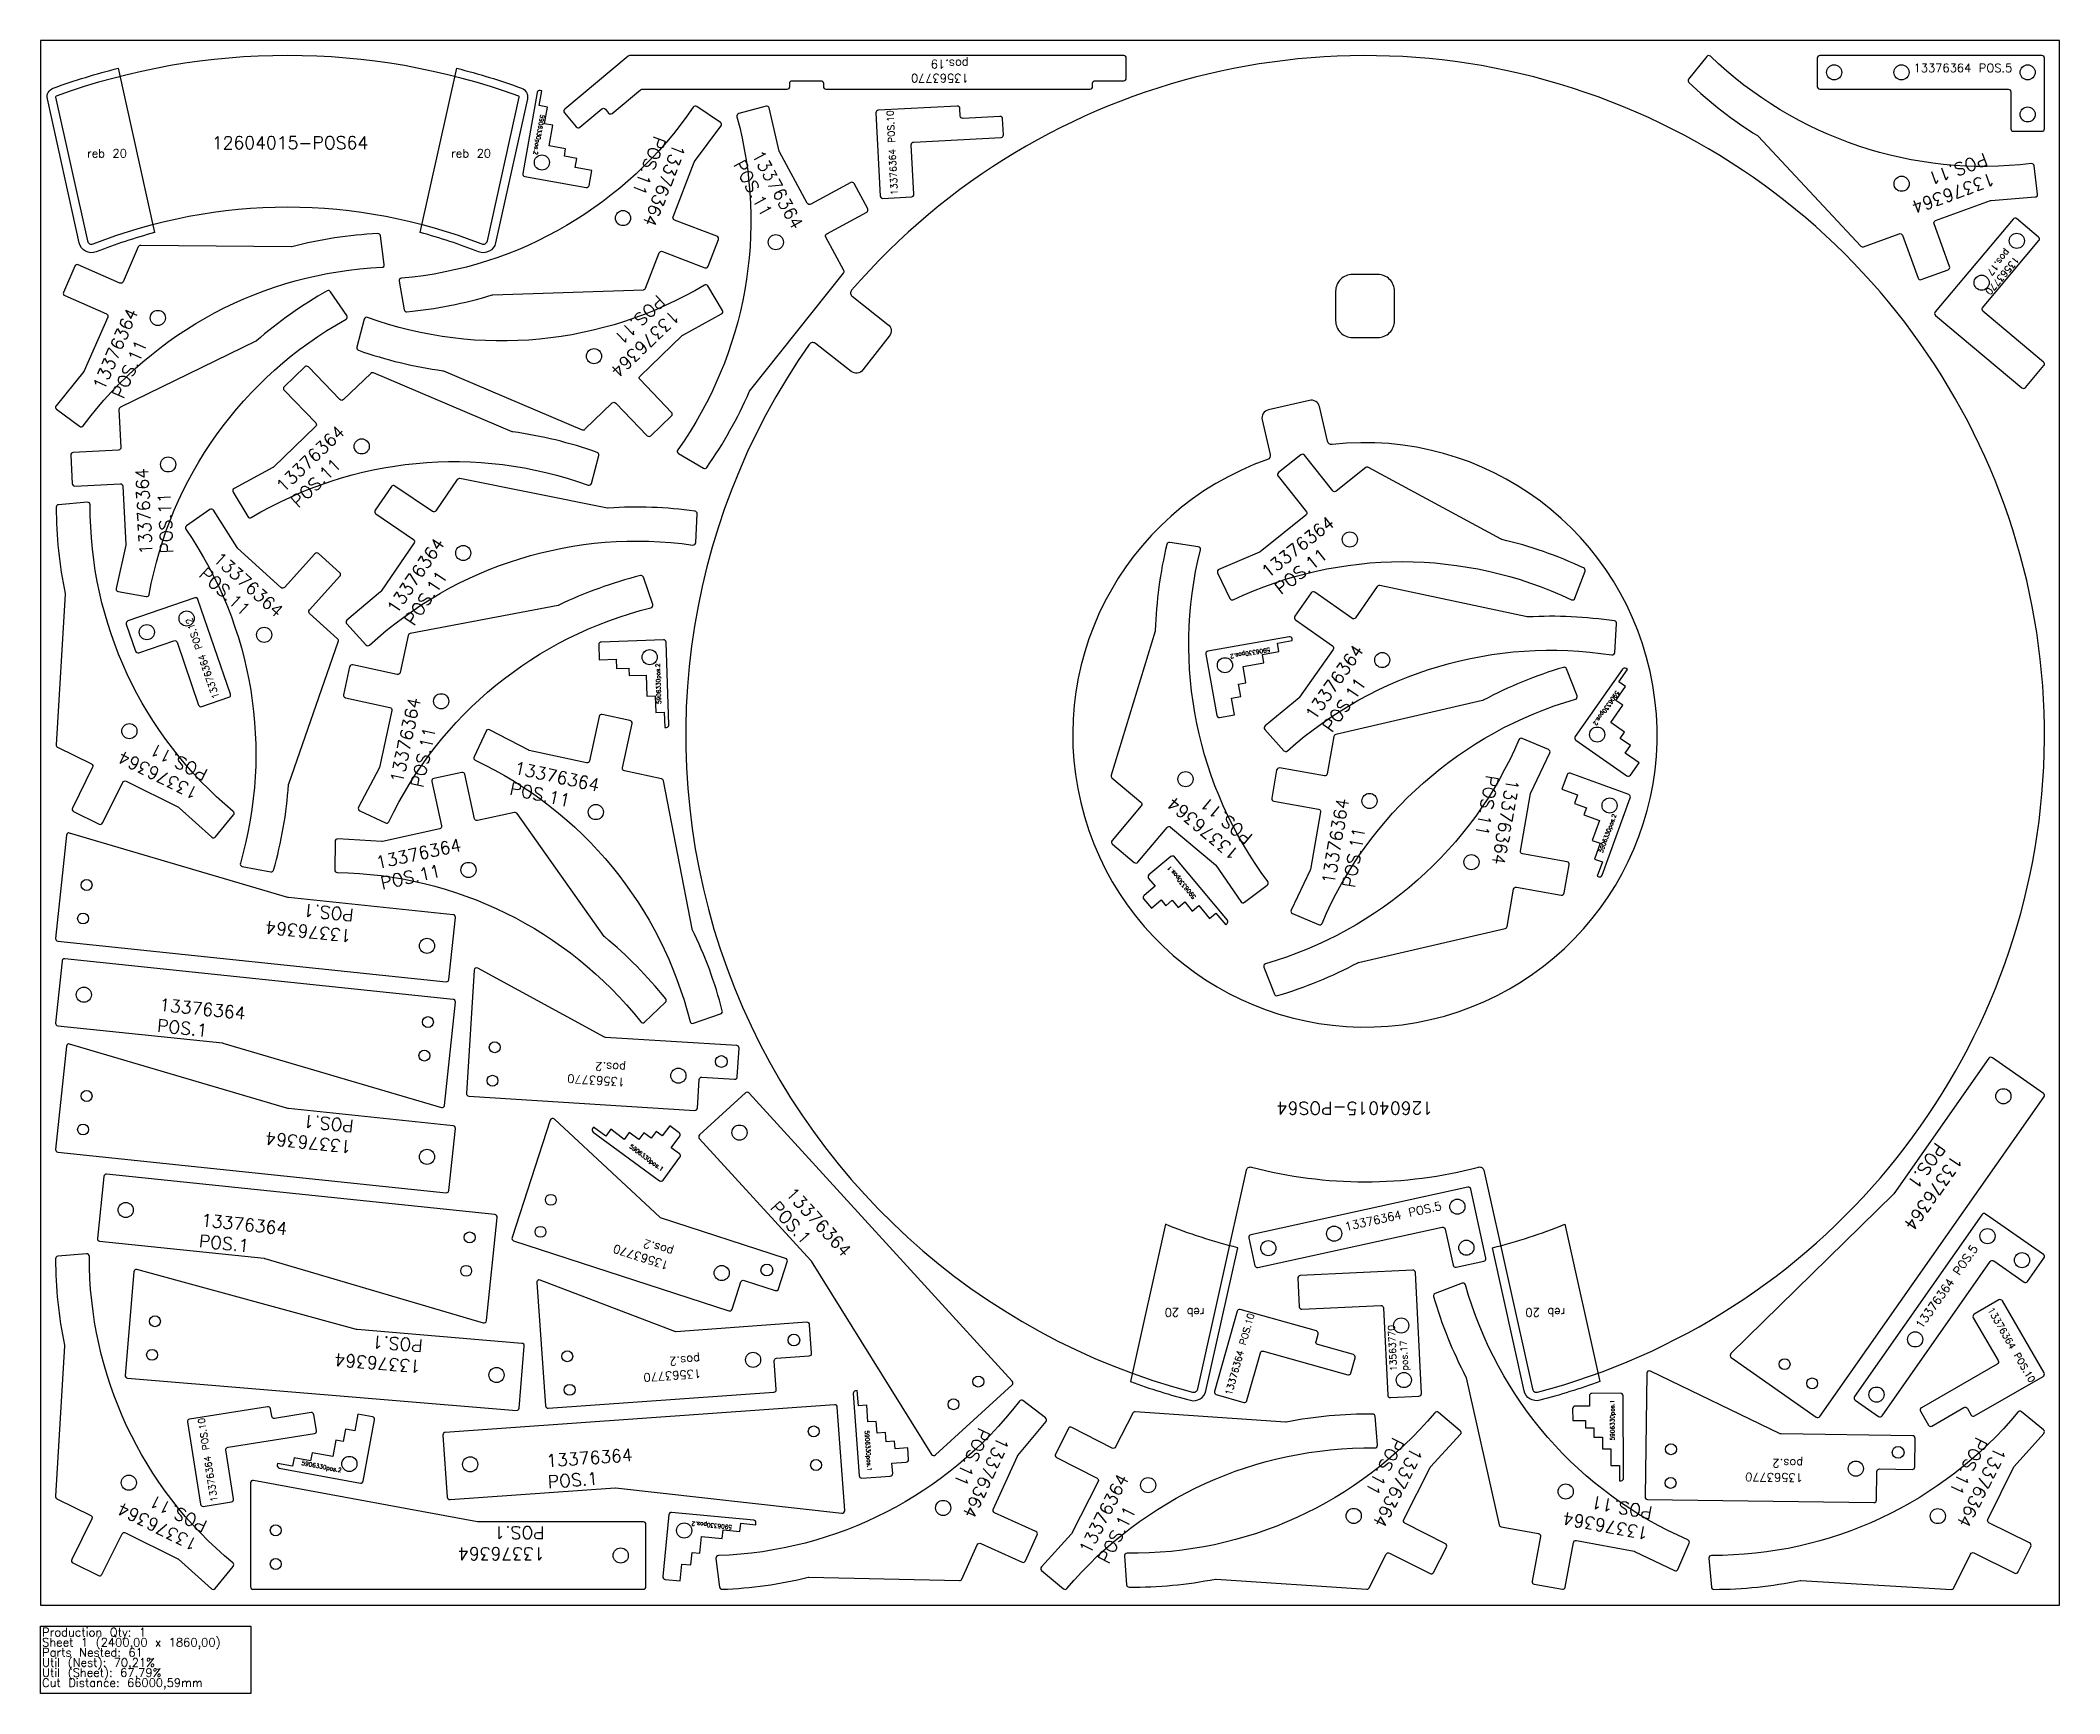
# Model space of a CAD drawing. Header units: millimetres. Extents: x 0 to 2400, y -105 to 1860.
import ezdxf

# ---------------------------------------------------------------- set-up
doc = ezdxf.new("R2010")
doc.units = ezdxf.units.MM
for name, color, linetype in [('12604015', 7, 'Continuous'), ('13376364v01', 7, 'Continuous'), ('13563770', 7, 'Continuous'), ('5606330', 7, 'Continuous'), ('Rebaixo', 6, 'Continuous'), ('sheet', 24, 'Continuous'), ('Stats', 7, 'Continuous'), ('Texto', 7, 'Continuous')]:
    doc.layers.add(name, color=color, linetype=linetype)
doc.styles.get("Standard").update_dxf_attribs({"font": 'txt.shx'})

msp = doc.modelspace()

# ---------------------------------------------------------------- linework, layer by layer
at = {"color": 30}
msp.add_lwpolyline([(1539.5, 1526.8, 0.414214), (1559.5, 1506.8), (1589.5, 1506.8, 0.414214), (1609.5, 1526.8), (1609.5, 1561.8, 0.414214), (1589.5, 1581.8), (1559.5, 1581.8, 0.414214), (1539.5, 1561.8)], format="xyb", close=True, dxfattribs=at)
at = {"layer": '12604015', "color": 30}
for points in [[(568.5, 1793.8, 0.175346), (18.7, 1793.8, 0.37685), (18.1, 1792.6), (55.9, 1621.6, 0.461479), (62.7, 1618, -0.190544), (524.5, 1618, 0.461479), (531.3, 1621.6), (569.1, 1792.6, 0.37685)], [(964.1, 1563, 0.42908), (964.8, 1555.8), (1007.3, 1522.5, -0.414214), (1009, 1508.5), (977.6, 1468.3, -0.414214), (963.6, 1466.6), (921.1, 1499.8, 0.42908), (913.9, 1498.7, 0.522779), (1369.5, 253.3, 0.425431), (1375.6, 257.1), (1433.4, 517, -0.425521), (1439.5, 520.8, 0.129222), (1709.5, 520.8, -0.425521), (1715.6, 517), (1773.4, 257.1, 0.425431), (1779.5, 253.3, 1.356349)], [(1508.3, 1432.1), (1459.6, 1420.9, 0.414214), (1452.1, 1408.9), (1461.6, 1367.7, -0.381285), (1458.4, 1361.9, 17.568079), (1535.2, 1379.6, -0.381285), (1529.8, 1383.5), (1520.3, 1424.7, 0.414214)]]:
    msp.add_lwpolyline(points, format="xyb", close=True, dxfattribs=at)
at = {"layer": '13376364v01', "color": 30}
for points in [[(2269.3, 1591.2), (2250.8, 1642, -0.414214), (2252.6, 1645.8), (2318, 1669.6, -0.067841), (2318.8, 1669.8), (2371.1, 1673.9, 0.427204), (2373.9, 1677.2), (2369.7, 1710.9, 0.413377), (2366.4, 1713.5, -0.224886), (1985, 1841.1, 0.440729), (1980.6, 1840.8), (1959.1, 1814, 0.389935), (1959.4, 1809.9, 0.050716), (2041, 1746.8, -0.065866), (2041.6, 1746.3), (2163.8, 1615.4, 0.30081), (2167.1, 1614.7), (2209.4, 1630.1, -0.414214), (2213.2, 1628.3), (2231.7, 1577.5, 0.414214), (2235.5, 1575.7), (2267.5, 1587.4, 0.414214)], [(2345, 1752), (2379, 1752, 0.414214), (2382, 1755), (2382, 1839, 0.414214), (2379, 1842), (2115, 1842, 0.414214), (2112, 1839), (2112, 1805, 0.414214), (2115, 1802), (2339, 1802, -0.414214), (2342, 1799), (2342, 1755, 0.414214)], [(804.2, 1627.1), (753.8, 1646.5, -0.414214), (752.1, 1650.4), (777.2, 1715.3, -0.067841), (777.6, 1716), (808.9, 1758.2, 0.427204), (808.2, 1762.5), (780.1, 1781.4, 0.413377), (775.9, 1780.7, -0.224886), (429.1, 1577.2, 0.440729), (426.4, 1573.7), (432.4, 1539.8, 0.389935), (435.7, 1537.4, 0.050716), (536.9, 1557.4, -0.065866), (537.7, 1557.5), (716.7, 1563.6, 0.30081), (719.4, 1565.5), (735.6, 1607.5, -0.414214), (739.4, 1609.2), (789.8, 1589.8, 0.414214), (793.7, 1591.5), (805.9, 1623.2, 0.414214)], [(963.1, 1691), (915.6, 1665.3, -0.414214), (911.5, 1666.5), (878.4, 1727.7, -0.067841), (878.1, 1728.5), (866.4, 1779.7, 0.427204), (862.7, 1781.9), (830, 1772.9, 0.413377), (827.9, 1769.2, -0.224886), (757.5, 1373.3, 0.440729), (758.5, 1368.9), (788.2, 1351.6, 0.389935), (792.1, 1352.4, 0.050716), (842.6, 1442.4, -0.065866), (843, 1443.1), (954.6, 1583.2, 0.30081), (954.9, 1586.5), (933.4, 1626.1, -0.414214), (934.6, 1630.2), (982.1, 1655.9, 0.414214), (983.3, 1659.9), (967.1, 1689.8, 0.414214)], [(1001.4, 1672.2), (1035.4, 1674, 0.414214), (1038.2, 1677.1), (1035.1, 1736, -0.414214), (1038, 1739.2), (1141.8, 1744.6, 0.414214), (1144.7, 1747.8), (1143.7, 1766.7, 0.414214), (1140.5, 1769.6), (1096.6, 1767.3, -0.414214), (1093.4, 1770.1), (1093, 1779.1, 0.414214), (1089.8, 1781.9), (995.9, 1777, 0.414214), (993.1, 1773.9), (998.3, 1675, 0.414214)], [(29, 1556.6), (78.5, 1535, -0.414214), (80, 1531), (52.2, 1467.2, -0.067841), (51.8, 1466.5), (18.7, 1425.8, 0.427204), (19.2, 1421.5), (46.5, 1401.3, 0.413377), (50.7, 1401.9, -0.224886), (405.9, 1590.3, 0.440729), (408.8, 1593.7), (404.1, 1627.8, 0.389935), (401, 1630.4, 0.050716), (299, 1614.7, -0.065866), (298.3, 1614.6), (119.2, 1616.3, 0.30081), (116.4, 1614.5), (98.4, 1573.2, -0.414214), (94.5, 1571.6), (45, 1593.2, 0.414214), (41, 1591.7), (27.4, 1560.5, 0.414214)], [(41, 1330.3), (94.9, 1333, -0.414214), (98, 1330.2), (101.6, 1260.7, -0.067841), (101.5, 1259.9), (90.1, 1208.6, 0.427204), (92.5, 1205), (125.8, 1199.1, 0.413377), (129.3, 1201.5, -0.224886), (363.3, 1528.6, 0.440729), (364.3, 1532.9), (345, 1561.3, 0.389935), (341, 1562.3, 0.050716), (256.7, 1502.8, -0.065866), (256.1, 1502.3), (95.1, 1423.9, 0.30081), (93.4, 1421.1), (95.7, 1376.1, -0.414214), (92.8, 1373), (38.9, 1370.2, 0.414214), (36.1, 1367.1), (37.8, 1333.1, 0.414214)], [(750.2, 1417.9), (712.7, 1456.8, -0.414214), (712.7, 1461), (762.8, 1509.3, -0.067841), (763.5, 1509.8), (809.6, 1534.8, 0.427204), (810.8, 1539), (793.3, 1568.1, 0.413377), (789.2, 1569.1, -0.224886), (388.9, 1530.7, 0.440729), (385, 1528.6), (376.2, 1495.3, 0.389935), (378.1, 1491.7, 0.050716), (478.4, 1467.3, -0.065866), (479.1, 1467.1), (644, 1397.2, 0.30081), (647.3, 1397.8), (679.6, 1429.1, -0.414214), (683.9, 1429), (721.4, 1390.1, 0.414214), (725.6, 1390.1), (750.1, 1413.7, 0.414214)], [(289.7, 1444.1), (327.2, 1405.3, -0.414214), (327.1, 1401), (277, 1352.7, -0.067841), (276.4, 1352.2), (230.2, 1327.2, 0.427204), (229.1, 1323), (246.6, 1293.9, 0.413377), (250.7, 1292.9, -0.224886), (651, 1331.4, 0.440729), (654.9, 1333.4), (663.6, 1366.7, 0.389935), (661.7, 1370.3, 0.050716), (561.5, 1394.7, -0.065866), (560.7, 1394.9), (395.8, 1464.8, 0.30081), (392.6, 1464.2), (360.2, 1433, -0.414214), (356, 1433), (318.5, 1471.9, 0.414214), (314.2, 1472), (289.8, 1448.4, 0.414214)], [(1471, 1342), (1504.7, 1299.7, -0.414214), (1504.2, 1295.5), (1449.7, 1252.2, -0.067841), (1449, 1251.8), (1400.7, 1231.3, 0.427204), (1399.2, 1227.2), (1413.8, 1196.6, 0.413377), (1417.7, 1195.2, -0.224886), (1819.9, 1195.2, 0.440729), (1824, 1196.9), (1835.9, 1229.2, 0.389935), (1834.3, 1232.9, 0.050716), (1736.9, 1266.9, -0.065866), (1736.1, 1267.1), (1578.7, 1352.5, 0.30081), (1575.4, 1352.2), (1540.2, 1324.2, -0.414214), (1536, 1324.6), (1502.3, 1366.9, 0.414214), (1498.1, 1367.4), (1471.5, 1346.2, 0.414214)], [(398.8, 1297.3), (443.4, 1266.9, -0.414214), (444.2, 1262.7), (405, 1205.2, -0.067841), (404.4, 1204.6), (364.3, 1170.8, 0.427204), (364.1, 1166.4), (387, 1141.5, 0.413377), (391.3, 1141.3, -0.224886), (775.5, 1260.2, 0.440729), (778.9, 1263), (780.7, 1297.3, 0.389935), (778.1, 1300.5, 0.050716), (675, 1304.1, -0.065866), (674.2, 1304.1), (498.6, 1339.1, 0.30081), (495.5, 1337.9), (470.1, 1300.7, -0.414214), (466, 1299.9), (421.4, 1330.3, 0.414214), (417.2, 1329.6), (398, 1301.5, 0.414214)], [(73.8, 929.8), (97.8, 978.1, -0.414214), (101.9, 979.5), (164.2, 948.5, -0.067841), (164.8, 948), (203.9, 912.9, 0.427204), (208.2, 913.2), (229.7, 939.4, 0.413377), (229.3, 943.6, -0.224886), (59.2, 1308, 0.440729), (55.9, 1311), (21.6, 1308.1, 0.389935), (18.9, 1305.1, 0.050716), (29.4, 1202.5, -0.065866), (29.4, 1201.7), (18.7, 1022.9, 0.30081), (20.4, 1020), (60.7, 1000, -0.414214), (62, 996), (38, 947.6, 0.414214), (39.3, 943.6), (69.8, 928.4, 0.414214)], [(326.4, 1249.9), (290.1, 1209.9, -0.414214), (285.9, 1209.7), (234.4, 1256.5, -0.067841), (233.9, 1257.1), (205.9, 1301.5, 0.427204), (201.6, 1302.4), (173.8, 1283, 0.413377), (173, 1278.9, -0.224886), (237.7, 882, 0.440729), (240, 878.2), (273.8, 871.7, 0.389935), (277.2, 873.8, 0.050716), (295, 975.4, -0.065866), (295.2, 976.2), (354.1, 1145.3, 0.30081), (353.3, 1148.5), (320, 1178.8, -0.414214), (319.8, 1183), (356.1, 1223, 0.414214), (355.9, 1227.2), (330.7, 1250.1, 0.414214)], [(1304.4, 883.2), (1339.1, 924.6, -0.414214), (1343.4, 925), (1396.7, 880.2, -0.067841), (1397.2, 879.6), (1426.9, 836.3, 0.427204), (1431.2, 835.6), (1458.3, 856, 0.413377), (1458.9, 860.2, -0.224886), (1378.7, 1254.3, 0.440729), (1376.3, 1258), (1342.3, 1263.2, 0.389935), (1338.9, 1261, 0.050716), (1325.1, 1158.7, -0.065866), (1325, 1157.9), (1272.7, 986.6, 0.30081), (1273.6, 983.5), (1308.1, 954.5, -0.414214), (1308.5, 950.3), (1273.8, 908.9, 0.414214), (1274.1, 904.7), (1300.2, 882.9, 0.414214)], [(362.7, 1078.7), (415.4, 1067.2, -0.414214), (417.7, 1063.7), (402.9, 995.7, -0.067841), (402.7, 994.9), (378.2, 948.5, 0.427204), (379.6, 944.4), (410.2, 929.9, 0.413377), (414.2, 931.3, -0.224886), (725.7, 1185.6, 0.440729), (727.9, 1189.5), (716.7, 1222, 0.389935), (713.1, 1223.9, 0.050716), (616.1, 1188.6, -0.065866), (615.4, 1188.3), (439.5, 1154.9, 0.30081), (437.1, 1152.6), (427.5, 1108.6, -0.414214), (424, 1106.3), (371.2, 1117.8, 0.414214), (367.6, 1115.5), (360.4, 1082.3, 0.414214)], [(1491.7, 1171.3), (1535.9, 1140.3, -0.414214), (1536.6, 1136.2), (1496.7, 1079.2, -0.067841), (1496.2, 1078.6), (1455.7, 1045.2, 0.427204), (1455.3, 1040.9), (1478, 1015.7, 0.413377), (1482.2, 1015.5, -0.224886), (1867.8, 1129.6, 0.440729), (1871.3, 1132.4), (1873.5, 1166.7, 0.389935), (1871, 1169.9, 0.050716), (1767.9, 1174.7, -0.065866), (1767.1, 1174.8), (1591.9, 1211.9, 0.30081), (1588.8, 1210.7), (1563, 1173.8, -0.414214), (1558.8, 1173.1), (1514.6, 1204.1, 0.414214), (1510.4, 1203.3), (1490.9, 1175.5, 0.414214)], [(191.9, 1068.1), (224.1, 1079.2, 0.414214), (225.9, 1083), (187.2, 1195.5, 0.414214), (183.4, 1197.4), (104, 1170, 0.414214), (102.1, 1166.2), (113.2, 1134, 0.414214), (117, 1132.2), (158.6, 1146.5, -0.414214), (162.4, 1144.6), (188.1, 1070, 0.414214)], [(1466, 955.8), (1519.1, 946.4, -0.414214), (1521.6, 942.9), (1509.5, 874.4, -0.067841), (1509.2, 873.6), (1486.6, 826.3, 0.427204), (1488.1, 822.2), (1519.3, 809, 0.413377), (1523.3, 810.5, -0.224886), (1824.5, 1077, 0.440729), (1826.5, 1080.9), (1814, 1113, 0.389935), (1810.3, 1114.8, 0.050716), (1714.9, 1075.6, -0.065866), (1714.1, 1075.4), (1539.6, 1035, 0.30081), (1537.4, 1032.6), (1529.6, 988.2, -0.414214), (1526.1, 985.8), (1472.9, 995.2, 0.414214), (1469.4, 992.7), (1463.5, 959.3, 0.414214)], [(664, 1056.5), (652.7, 1003.7, -0.414214), (649.2, 1001.4), (581.1, 1015.9, -0.067841), (580.4, 1016.2), (533.8, 1040.5, 0.427204), (529.7, 1039.1), (515.4, 1008.4, 0.413377), (516.8, 1004.4, -0.224886), (772.2, 693.8, 0.440729), (776.1, 691.7), (808.5, 703, 0.389935), (810.5, 706.6, 0.050716), (774.8, 803.4, -0.065866), (774.5, 804.1), (740.5, 980, 0.30081), (738.2, 982.3), (694.2, 991.7, -0.414214), (691.9, 995.3), (703.2, 1048.1, 0.414214), (700.8, 1051.7), (667.6, 1058.8, 0.414214)], [(1814.7, 883.6), (1761.5, 893, -0.414214), (1759.1, 896.4), (1771.2, 965, -0.067841), (1771.4, 965.7), (1794, 1013.1, 0.427204), (1792.5, 1017.2), (1761.3, 1030.4, 0.413377), (1757.4, 1028.8, -0.224886), (1456.1, 762.4, 0.440729), (1454.2, 758.4), (1466.7, 726.4, 0.389935), (1470.3, 724.6, 0.050716), (1565.8, 763.7, -0.065866), (1566.5, 764), (1741, 804.4, 0.30081), (1743.3, 806.8), (1751.1, 851.1, -0.414214), (1754.6, 853.6), (1807.7, 844.2, 0.414214), (1811.2, 846.6), (1817.1, 880.1, 0.414214)], [(465.4, 979.1), (476.9, 926.4, -0.414214), (474.7, 922.8), (406.7, 908, -0.06784), (405.9, 907.9), (353.4, 910.9, 0.427204), (350.3, 907.9), (349.9, 874, 0.413377), (352.8, 871, -0.224886), (713.6, 693.4, 0.440729), (718, 693.1), (743, 716.8, 0.389935), (743.2, 720.9, 0.050716), (670.8, 794.3, -0.065866), (670.2, 794.9), (566.7, 941, 0.30081), (563.6, 942.2), (519.6, 932.6, -0.414214), (516, 934.9), (504.5, 987.7, 0.414214), (501, 990), (467.7, 982.7, 0.414214)], [(493.2, 817.5, 0.414214), (490.5, 820.8), (294.9, 841.2, -0.04581), (294.3, 841.3), (34.7, 917.9, 0.468921), (30.9, 915.3), (18.1, 792.6, 0.414214), (20.8, 789.3), (482.3, 741.2, 0.414214), (485.6, 743.9)], [(18.1, 692, 0.414214), (20.8, 688.7), (216.4, 668.4, -0.04581), (217, 668.2), (476.6, 591.7, 0.468921), (480.4, 594.2), (493.2, 717, 0.414214), (490.5, 720.2), (29, 768.3, 0.414214), (25.7, 765.6)], [(493.2, 566.7, 0.414214), (490.5, 570), (294.9, 590.4, -0.04581), (294.3, 590.5), (34.7, 667.1, 0.468921), (30.9, 664.5), (18.1, 541.8, 0.414214), (20.8, 538.5), (482.3, 490.4, 0.414214), (485.6, 493.1)], [(2320.1, 650.8, 0.414214), (2316, 650.1), (2203, 489.1, -0.04581), (2202.6, 488.6), (2009.4, 299.1, 0.468921), (2009.7, 294.5), (2110.7, 223.6, 0.414214), (2114.9, 224.3), (2381.4, 604.1, 0.414214), (2380.7, 608.3)], [(783.4, 559, 0.414214), (783.2, 554.8), (915.9, 409.6, -0.04581), (916.2, 409.1), (1059.3, 179.3, 0.468921), (1063.9, 178.7), (1155, 261.9, 0.414214), (1155.2, 266.2), (842.3, 608.8, 0.414214), (838, 608.9)], [(67.7, 436.1, 0.414214), (70.4, 432.8), (266.1, 412.4, -0.04581), (266.6, 412.3), (526.3, 335.7, 0.468921), (530.1, 338.3), (542.9, 461, 0.414214), (540.2, 464.3), (78.7, 512.3, 0.414214), (75.4, 509.7)], [(1682.6, 401.8), (1715.8, 409.1, 0.414214), (1718.1, 412.6), (1700.1, 494.7, 0.414214), (1696.5, 497), (1438.7, 440.4, 0.414214), (1436.4, 436.8), (1443.6, 403.6, 0.414214), (1447.2, 401.3), (1666, 449.3, -0.414214), (1669.6, 447), (1679, 404.1, 0.414214)], [(2361.9, 384.8), (2381.4, 412.6, 0.414214), (2380.7, 416.8), (2311.9, 465, 0.414214), (2307.7, 464.2), (2156.3, 248, 0.414214), (2157, 243.8), (2184.9, 224.3, 0.414214), (2189, 225), (2317.5, 408.5, -0.414214), (2321.7, 409.3), (2357.7, 384, 0.414214)], [(73.1, 36.5), (97.2, 84.9, -0.414214), (101.2, 86.2), (163.5, 55.3, -0.067841), (164.2, 54.8), (203.2, 19.7, 0.427204), (207.6, 20), (229.1, 46.2, 0.413377), (228.7, 50.4, -0.224886), (58.3, 414.7, 0.440729), (55, 417.7), (20.7, 414.8, 0.389935), (18, 411.8, 0.050716), (28.6, 309.2, -0.065866), (28.6, 308.4), (18, 129.6, 0.30081), (19.7, 126.7), (60, 106.7, -0.414214), (61.3, 102.7), (37.3, 54.3, 0.414214), (38.7, 50.3), (69.1, 35.2, 0.414214)], [(575.2, 308.1, 0.414214), (572.4, 311.3), (376.4, 327.7, -0.04581), (375.9, 327.7), (114.7, 398.9, 0.468921), (110.9, 396.3), (100.7, 273.3, 0.414214), (103.4, 270.1), (565.8, 231.6, 0.414214), (569.1, 234.4)], [(1812.5, 21.4), (1822.2, 74.5, -0.414214), (1825.7, 76.9), (1894.2, 64.4, -0.067841), (1894.9, 64.1), (1942.1, 41.2, 0.427204), (1946.2, 42.7), (1959.7, 73.8, 0.413377), (1958.1, 77.7, -0.224886), (1693.8, 380.8, 0.440729), (1689.8, 382.8), (1657.7, 370.5, 0.389935), (1655.9, 366.9, 0.050716), (1694.4, 271.2, -0.065866), (1694.6, 270.4), (1733.8, 95.7, 0.30081), (1736.2, 93.4), (1780.5, 85.2, -0.414214), (1782.9, 81.8), (1773.1, 28.6, 0.414214), (1775.5, 25.2), (1809, 19, 0.414214)], [(2327.9, 362.9), (2298.5, 345.9, 0.414214), (2297.4, 341.8), (2326.9, 290.8, -0.414214), (2325.8, 286.7), (2235.7, 234.7, 0.414214), (2234.6, 230.6), (2244.1, 214.1, 0.414214), (2248.2, 213), (2286.3, 235, -0.414214), (2290.4, 233.9), (2294.9, 226.1, 0.414214), (2299, 225), (2380.4, 272, 0.414214), (2381.5, 276.1), (2332, 361.8, 0.414214)], [(1397.6, 250.4), (1430.3, 241.2, 0.414214), (1434, 243.3), (1450, 300.1, -0.414214), (1453.7, 302.1), (1553.8, 273.9, 0.414214), (1557.5, 276), (1562.7, 294.2, 0.414214), (1560.6, 297.9), (1518.3, 309.9, -0.414214), (1516.2, 313.6), (1518.6, 322.3, 0.414214), (1516.6, 326), (1426.1, 351.5, 0.414214), (1422.4, 349.4), (1395.5, 254.1, 0.414214)], [(1183.3, 87.7), (1134.1, 110, -0.414214), (1132.6, 114), (1161.3, 177.4, -0.067841), (1161.7, 178.1), (1195.3, 218.4, 0.427204), (1194.8, 222.7), (1167.9, 243.2, 0.413377), (1163.7, 242.7, -0.224886), (805.9, 59.1, 0.440729), (803, 55.7), (807.2, 21.6, 0.389935), (810.3, 19, 0.050716), (912.5, 33.3, -0.065866), (913.2, 33.3), (1092.3, 29.3, 0.30081), (1095.1, 31), (1113.6, 72, -0.414214), (1117.6, 73.5), (1166.8, 51.3, 0.414214), (1170.8, 52.8), (1184.8, 83.8, 0.414214)], [(193.6, 117.6), (227.2, 122.9, 0.414214), (229.7, 126.4), (220.5, 184.6, -0.414214), (223, 188.1), (325.7, 204.3, 0.414214), (328.2, 207.8), (325.2, 226.5, 0.414214), (321.8, 229), (278.3, 222.1, -0.414214), (274.9, 224.6), (273.5, 233.5, 0.414214), (270, 236), (177.2, 221.3, 0.414214), (174.7, 217.9), (190.2, 120.1, 0.414214)], [(483.6, 128.5, 0.414214), (486.9, 125.7), (683.1, 139.6, -0.04581), (683.6, 139.6), (952.6, 109.4, 0.468921), (956, 112.6), (947.2, 235.6, 0.414214), (944, 238.4), (481.2, 205.5, 0.414214), (478.4, 202.3)], [(1207.7, 175.7), (1255.9, 151.2, -0.414214), (1257.2, 147.2), (1225.6, 85.1, -0.067841), (1225.2, 84.5), (1189.7, 45.7, 0.427204), (1190, 41.4), (1216, 19.6, 0.413377), (1220.2, 20, -0.224886), (1586, 187, 0.440729), (1589.1, 190.3), (1586.5, 224.6, 0.389935), (1583.5, 227.3, 0.050716), (1480.8, 217.7, -0.065866), (1480, 217.7), (1301.3, 229.9, 0.30081), (1298.4, 228.3), (1278, 188.2, -0.414214), (1274, 186.8), (1225.9, 211.3, 0.414214), (1221.8, 210), (1206.4, 179.7, 0.414214)], [(1669.9, 73.2), (1621.7, 97.7, -0.414214), (1620.4, 101.8), (1651.9, 163.8, -0.067841), (1652.4, 164.5), (1687.9, 203.2, 0.427204), (1687.6, 207.5), (1661.6, 229.3, 0.413377), (1657.4, 228.9, -0.224886), (1291.6, 61.9, 0.440729), (1288.5, 58.6), (1291.1, 24.3, 0.389935), (1294.1, 21.6, 0.050716), (1396.8, 31.2, -0.065866), (1397.6, 31.2), (1576.3, 19, 0.30081), (1579.2, 20.6), (1599.6, 60.7, -0.414214), (1603.6, 62.1), (1651.7, 37.6, 0.414214), (1655.8, 38.9), (1671.2, 69.2, 0.414214)], [(2364.4, 74.1), (2316, 98.1, -0.414214), (2314.7, 102.1), (2345.7, 164.4, -0.067841), (2346.1, 165.1), (2381.2, 204.2, 0.427204), (2380.9, 208.5), (2354.7, 230, 0.413377), (2350.5, 229.6, -0.224886), (1986.2, 59.2, 0.440729), (1983.2, 55.9), (1986.1, 21.7, 0.389935), (1989.1, 18.9, 0.050716), (2091.8, 29.5, -0.065866), (2092.6, 29.5), (2271.3, 18.9, 0.30081), (2274.2, 20.6), (2294.2, 60.9, -0.414214), (2298.2, 62.3), (2346.6, 38.2, 0.414214), (2350.6, 39.6), (2365.8, 70, 0.414214)], [(719.8, 96.1, 0.414214), (716.8, 99.1), (520.1, 99.1, -0.04581), (519.5, 99.1), (253.3, 148.4, 0.468921), (249.8, 145.5), (249.8, 22.1, 0.414214), (252.8, 19.1), (716.8, 19.1, 0.414214), (719.8, 22.1)]]:
    msp.add_lwpolyline(points, format="xyb", close=True, dxfattribs=at)
for centre, radius in [((2132, 1822), 9), ((2212, 1822), 9), ((2362, 1822), 9), ((2362, 1772), 9), ((2212.2, 1689.6), 9), ((692.5, 1648.8), 9), ((874.1, 1620.1), 9), ((139.6, 1530.1), 9), ((658, 1484.6), 9), ((381.9, 1377.4), 9), ((151.8, 1356), 9), ((1556.4, 1266.8), 9), ((502.6, 1250.7), 9), ((173.8, 1172.9), 9), ((126.5, 1156.6), 9), ((266, 1153.5), 9), ((1594.9, 1123.5), 9), ((476.4, 1074.5), 9), ((105.8, 1039), 9), ((1361.1, 981.9), 9), ((1579.7, 956), 9), ((660.2, 942.8), 9), ((1700.9, 883.3), 9), ((508.8, 874), 9), ((54.9, 856.1), 6.5), ((50.7, 816.3), 6.5), ((459.5, 783.8), 9), ((51.7, 725.7), 9), ((460.6, 693.2), 6.5), ((456.4, 653.4), 6.5), ((54.9, 605.3), 6.5), ((2333.2, 605), 9), ((50.7, 565.5), 6.5), ((830.9, 561.8), 9), ((459.5, 533), 9), ((1684.2, 473.8), 9), ((101.4, 469.8), 9), ((510.2, 437.2), 6.5), ((1459.5, 424.5), 9), ((1537.7, 441.7), 9), ((1694.9, 425), 9), ((2314.3, 438.8), 9), ((2355.3, 410.2), 9), ((506.1, 397.5), 6.5), ((136.1, 337.6), 6.5), ((2228.3, 316), 9), ((132.8, 297.7), 6.5), ((2073.1, 286.6), 6.5), ((542.2, 273.7), 9), ((1114.8, 265.9), 6.5), ((2105.9, 263.7), 6.5), ((1085.3, 238.9), 6.5), ((2182.4, 250.4), 9), ((919.2, 206.6), 6.5), ((510.9, 167.5), 9), ((922, 166.7), 6.5), ((105.1, 145.7), 9), ((1316.6, 142.7), 9), ((1813, 135.2), 9), ((1073, 115.7), 9), ((1561, 106.2), 9), ((2255.2, 106), 9), ((279.8, 89.1), 6.5), ((279.8, 49.1), 6.5), ((689.8, 59.1), 9)]:
    msp.add_circle(centre, radius, dxfattribs=at)
at = {"layer": '13563770', "color": 30}
for points in [[(927.7, 1812, -0.414214), (930.7, 1809), (930.7, 1805, 0.414214), (933.7, 1802), (1247.6, 1802, 0.414214), (1250.6, 1805), (1250.6, 1809, -0.414214), (1253.6, 1812), (1287.6, 1812, 0.414214), (1290.6, 1815), (1290.6, 1839, 0.414214), (1287.6, 1842), (700.4, 1842, 0.176327), (698.5, 1841.3), (623.3, 1778.2, 0.414214), (622.9, 1773.9), (637, 1757.1, 0.414214), (641.3, 1756.7), (667.3, 1778.6, -0.414214), (671.5, 1778.2), (675.4, 1773.6, 0.414214), (679.6, 1773.2), (713.1, 1801.3, -0.176327), (715, 1802), (887.7, 1802, 0.414214), (890.7, 1805), (890.7, 1809, -0.414214), (893.7, 1812)], [(2359.4, 1447.4), (2381.3, 1473.4, 0.414214), (2380.9, 1477.7), (2308.9, 1538.1, -0.414214), (2308.5, 1542.3), (2375.4, 1622, 0.414214), (2375, 1626.2), (2348.9, 1648.1, 0.414214), (2344.7, 1647.7), (2252.2, 1537.4, 0.414214), (2252.5, 1533.2), (2355.2, 1447, 0.414214)], [(671.6, 675, -0.109518), (670.4, 675.4), (520.1, 757.4, 0.548619), (515.7, 755), (506.4, 608.4, 0.414214), (509.2, 605.2), (777.7, 588.2, 0.414214), (780.9, 591), (783, 624.9, -0.414214), (786.2, 627.7), (825.1, 625.2, 0.414214), (828.3, 628), (830.5, 662, 0.414214), (827.6, 665.2)], [(737.2, 460.5, -0.109518), (736.1, 461.2), (610.9, 577.9, 0.548619), (606, 576.7), (560.6, 437, 0.414214), (562.5, 433.2), (818.3, 350, 0.414214), (822.1, 351.9), (832.6, 384.3, -0.414214), (836.4, 386.2), (873.5, 374.1, 0.414214), (877.3, 376.1), (887.8, 408.4, 0.414214), (885.8, 412.2)], [(755.2, 325.2, -0.109518), (753.9, 325.4), (594, 386.6, 0.548619), (589.9, 383.5), (600.4, 237, 0.414214), (603.6, 234.2), (871.9, 253.3, 0.414214), (874.7, 256.5), (872.3, 290.5, -0.414214), (875, 293.7), (913.9, 296.4, 0.414214), (916.7, 299.6), (914.3, 333.5, 0.414214), (911.1, 336.3)], [(1494.5, 388.6), (1496.2, 354.7, 0.414214), (1499.3, 351.8), (1593.2, 356.4, -0.414214), (1596.3, 353.6), (1601.4, 249.7, 0.414214), (1604.6, 246.9), (1638.5, 248.5, 0.414214), (1641.4, 251.7), (1634.3, 395.5, 0.414214), (1631.2, 398.3), (1497.3, 391.8, 0.414214)], [(2069, 203.6, -0.109518), (2067.8, 203.9), (1913.6, 278.3, 0.548619), (1909.3, 275.7), (1907.3, 128.8, 0.414214), (1910.3, 125.7), (2179.3, 122.1, 0.414214), (2182.3, 125), (2182.8, 159, -0.414214), (2185.8, 162), (2224.8, 161.5, 0.414214), (2227.9, 164.4), (2228.3, 198.4, 0.414214), (2225.4, 201.5)]]:
    msp.add_lwpolyline(points, format="xyb", close=True, dxfattribs=at)
for centre, radius in [((2349.1, 1621.8), 9), ((2307.3, 1572), 9), ((540, 663.3), 6.5), ((809.4, 646.3), 7), ((537.4, 623.4), 6.5), ((758.3, 629.5), 9), ((606.7, 481.9), 6.5), ((594.4, 443.9), 6.5), ((809.8, 394.9), 9), ((863.5, 398.4), 7), ((1617.4, 332.6), 9), ((895.6, 315.2), 7), ((626.2, 296), 6.5), ((847.1, 291.7), 9), ((1620.6, 267.7), 9), ((629.1, 256.1), 6.5), ((1938.1, 185.4), 6.5), ((2157.8, 162.4), 9), ((2208.1, 181.7), 7), ((1937.6, 145.4), 6.5)]:
    msp.add_circle(centre, radius, dxfattribs=at)
at = {"layer": '5606330', "color": 30}
for points in [[(593.9, 1800.6, 0.414214), (590.4, 1798.1), (573.4, 1701.6, 0.414214), (575.9, 1698.1), (648.7, 1685.3, 0.414214), (652.2, 1687.7), (655.3, 1705.4), (635.6, 1708.9), (637.5, 1719.8), (622.8, 1722.4), (624.3, 1731.2), (604.6, 1734.7), (609, 1759.3), (599.1, 1761), (602.6, 1780.7), (592.8, 1782.5), (595.9, 1800.2)], [(744.1, 1043.5, 0.414214), (747, 1046.6), (743.6, 1144.6, 0.414214), (740.5, 1147.5), (666.5, 1144.9, 0.414214), (663.6, 1141.8), (664.3, 1123.8), (684.3, 1124.5), (684.6, 1113.5), (699.6, 1114), (699.9, 1105), (719.9, 1105.7), (720.8, 1080.7), (730.8, 1081.1), (731.5, 1061.1), (741.5, 1061.4), (742.1, 1043.5)], [(1487.7, 1148.6, 0.414214), (1484.2, 1151), (1387.7, 1134, 0.414214), (1385.3, 1130.6), (1398.1, 1057.7, 0.414214), (1401.6, 1055.2), (1419.3, 1058.4), (1415.9, 1078.1), (1426.7, 1080), (1424.1, 1094.7), (1432.9, 1096.3), (1429.5, 1116), (1454.1, 1120.3), (1452.4, 1130.2), (1472.1, 1133.7), (1470.3, 1143.5), (1488, 1146.6)], [(1884.7, 1113.5, 0.414214), (1880.5, 1112.7), (1824.3, 1032.5, 0.414214), (1825, 1028.3), (1885.6, 985.8, 0.414214), (1889.8, 986.6), (1900.1, 1001.3), (1883.7, 1012.8), (1890, 1021.8), (1877.8, 1030.4), (1882.9, 1037.8), (1866.5, 1049.3), (1880.9, 1069.7), (1872.7, 1075.5), (1884.2, 1091.9), (1876, 1097.6), (1886.3, 1112.3)], [(1852.3, 865.9, 0.414214), (1856.2, 867.7), (1889.7, 959.7, 0.414214), (1887.9, 963.6), (1818.3, 988.9, 0.414214), (1814.5, 987.1), (1808.3, 970.2), (1827.1, 963.4), (1823.4, 953), (1837.5, 947.9), (1834.4, 939.4), (1853.2, 932.6), (1844.6, 909.1), (1854, 905.7), (1847.2, 886.9), (1856.6, 883.5), (1850.4, 866.5)], [(1410.4, 810.2, 0.414214), (1410.8, 814.4), (1347.8, 889.5, 0.414214), (1343.6, 889.9), (1317.5, 868, 0.414214), (1317.2, 863.8), (1324.9, 854.6), (1311.9, 843.7, 0.414214), (1311.5, 839.4), (1320.5, 828.7), (1332, 838.3), (1337.8, 831.5), (1345.4, 837.9), (1352.5, 829.5), (1360.1, 835.9), (1369.1, 825.2), (1376.8, 831.6), (1389.7, 816.3), (1397.3, 822.7), (1408.9, 808.9)], [(656.3, 566.6, 0.414214), (656.9, 562.5), (735.9, 504.5, 0.414214), (740.1, 505.1), (760.2, 532.5, 0.414214), (759.6, 536.7), (749.9, 543.8), (760, 557.5, 0.414214), (759.3, 561.7), (748, 570), (739.2, 557.9), (731.9, 563.2), (726, 555.2), (717.1, 561.7), (711.2, 553.6), (699.9, 561.9), (694, 553.8), (677.9, 565.7), (672, 557.6), (657.4, 568.3)], [(968.9, 254.9, 0.414214), (966.1, 251.7), (973.1, 154, 0.414214), (976.3, 151.2), (1010.2, 153.6, 0.414214), (1013, 156.8), (1012.1, 168.8), (1029.1, 170, 0.414214), (1031.9, 173.2), (1030.9, 187.1), (1015.9, 186.1), (1015.3, 195.1), (1005.3, 194.3), (1004.5, 205.3), (994.5, 204.6), (993.5, 218.6), (983.6, 217.9), (982.1, 237.8), (972.2, 237.1), (970.9, 255.1)], [(1878.8, 148, 0.414214), (1881.8, 151.1), (1881.1, 249.1, 0.414214), (1878.1, 252), (1844.1, 251.8, 0.414214), (1841.1, 248.8), (1841.2, 236.8), (1824.2, 236.7, 0.414214), (1821.2, 233.7), (1821.3, 219.7), (1836.3, 219.8), (1836.4, 210.8), (1846.4, 210.8), (1846.5, 199.8), (1856.5, 199.9), (1856.6, 185.9), (1866.6, 186), (1866.7, 166), (1876.7, 166), (1876.8, 148)], [(281.6, 166.6, 0.414214), (284, 163.1), (380.3, 145.2, 0.414214), (383.8, 147.7), (397.3, 220.4, 0.414214), (394.9, 223.9), (377.2, 227.2), (373.6, 207.5), (362.7, 209.5), (360, 194.8), (351.2, 196.4), (347.5, 176.8), (322.9, 181.3), (321.1, 171.5), (301.5, 175.1), (299.6, 165.3), (281.9, 168.6)], [(850.5, 97.7, 0.414214), (847.8, 101), (750.2, 110.4, 0.414214), (746.9, 107.7), (739.8, 34.1, 0.414214), (742.5, 30.8), (760.4, 29.1), (762.4, 49), (773.3, 47.9), (774.8, 62.9), (783.7, 62), (785.6, 81.9), (810.5, 79.5), (811.5, 89.5), (831.4, 87.5), (832.4, 97.5), (850.3, 95.8)]]:
    msp.add_lwpolyline(points, format="xyb", close=True, dxfattribs=at)
for centre in [(596.1, 1714.9), (724.2, 1126.9), (1407.9, 1117.3), (1850.4, 1034.9), (1865.1, 950.6), (367.3, 168), (765.2, 88.9)]:
    msp.add_circle(centre, 9, dxfattribs=at)
at = {"layer": 'Rebaixo', "color": 3}
for points in [[(135.7, 1631.5, 0.029553), (66.3, 1608.7, -0.461479), (46.2, 1619.4), (8.3, 1790.5, -0.37685), (15.3, 1803.2, -0.024671), (92.4, 1826.9)], [(494.8, 1826.9, -0.024671), (571.9, 1803.2, -0.37685), (578.9, 1790.5), (541, 1619.4, -0.461479), (520.9, 1608.7, 0.029553), (451.5, 1631.5)], [(1295.6, 265.9, 0.022853), (1366.9, 243.6, 0.425431), (1385.4, 254.9), (1423.1, 424.9, -0.036044), (1337.2, 452.9)], [(1853.4, 265.9, -0.022853), (1782.1, 243.6, -0.425431), (1763.6, 254.9), (1725.9, 424.9, 0.036044), (1811.8, 452.9)]]:
    msp.add_lwpolyline(points, format="xyb", close=True, dxfattribs=at)
at = {"layer": 'sheet', "color": 7}
msp.add_lwpolyline([(0, 0), (2400, 0), (2400, 1860), (0, 1860)], close=True, dxfattribs=at)
at = {"layer": 'Stats', "color": 151}
msp.add_lwpolyline([(0, -25), (250, -25), (250, -105), (0, -105), (0, -25)], close=True, dxfattribs=at)

# ---------------------------------------------------------------- texts
at = {"layer": 'Rebaixo', "color": 3, "char_height": 10, "attachment_point": 1}
for insert in [(55.4, 1730.8), (488.2, 1730.8)]:
    msp.add_mtext_dynamic_manual_height_columns('reb 20', width=83.171, gutter_width=12.5, heights=[0], dxfattribs=dict(at, insert=insert))
at = {"layer": 'Rebaixo', "color": 3, "char_height": 10, "rotation": 180}
for insert, attachment_point in [((1336.3, 343), 3), ((1812.6, 343), 1)]:
    msp.add_mtext_dynamic_manual_height_columns('reb 20', width=83.171, gutter_width=12.5, heights=[0], dxfattribs=dict(at, insert=insert, attachment_point=attachment_point))
at = {"layer": 'Stats', "color": 60}
for s, p in [('Sheet 1 (2400,00 x 1860,00)', (2, -49)), ('Production Qty: 1', (2, -37)), ('Parts Nested: 61', (2, -61)), ('Util (Nest): 70,21%', (2, -73)), ('Cut Distance: 66000,59mm', (2, -97)), ('Util (Sheet): 67,79%', (2, -85))]:
    msp.add_text(s, height=10, dxfattribs=at).set_placement(p)
at = {"layer": 'Texto', "color": 30, "attachment_point": 1}
for s, insert, char_height, width, rotation in [('13563770\\Ppos.19', (1103.3, 1810.1), 10, 56.45, 180), ('5906330pos.2', (599.3, 1771.2), 5, 8.292, 260), ('13376364 POS.10', (1011.1, 1676), 8, 165.283, 93), ('13376364 POS.11', (767, 1733.1), 15, 171.219, 248.8979), ('13376364 POS.11', (858.3, 1731.5), 15, 171.219, 298.4304), ('13376364 POS.11', (2324.6, 1688.9), 15, 171.219, 200), ('13563770\\Ppos.17', (2352.6, 1598.7), 8, 56.45, 230), ('13376364 POS.11', (61.7, 1449.1), 15, 171.219, 66.4461), ('13376364 POS.11', (761, 1529.7), 15, 171.219, 223.9937), ('13376364 POS.11', (278.8, 1332.3), 15, 171.219, 43.9937), ('13376364 POS.11', (118.1, 1248.6), 15, 171.219, 92.926), ('13376364 POS.11', (1449.6, 1231.7), 15, 171.219, 38.5075), ('13376364 POS.11', (214.2, 1253.4), 15, 171.219, 317.7583), ('13376364 POS.11', (410.9, 1185.6), 15, 171.219, 55.6923), ('13376364 POS.12', (205.2, 1076.5), 8, 165.283, 109), ('5906330pos.2', (1462, 1133.5), 5, 8.292, 190), ('13376364 POS.11', (1502.4, 1059.5), 15, 171.219, 55), ('5906330pos.2', (732.8, 1071.1), 5, 8.292, 92), ('5906330pos.2', (1877.1, 1084.6), 5, 8.292, 235), ('13376364 POS.11', (415.7, 979.7), 15, 171.219, 77.725), ('13376364 POS.11', (182.8, 957), 15, 171.219, 153.5391), ('13376364 POS.11', (565.2, 1003.1), 15, 171.219, 347.9256), ('13376364 POS.11', (1757.7, 980.4), 15, 171.219, 260), ('13376364 POS.11', (1416.7, 884.1), 15, 171.219, 140), ('13376364 POS.11', (1522.9, 859), 15, 171.219, 80), ('5906330pos.2', (1852.1, 895.7), 5, 8.292, 70), ('13376364 POS.11', (397.5, 889.7), 15, 171.219, 12.3026), ('5906330pos.1', (1370, 839), 5, 8.292, 130), ('13376364 POS.1', (369.1, 787.9), 15, 165.283, 174.0569), ('13376364 POS.1', (142.2, 721.6), 15, 165.283, 354.0569), ('13563770\\Ppos.2', (694.5, 616.8), 10, 56.45, 176.3748), ('13376364 POS.1', (369.1, 537.1), 15, 165.283, 174.0569), ('12604015-POS64', (1655.4, 583.3), 15, 329.295, 180), ('5906330pos.1', (702.4, 548.3), 5, 8.292, 323.7129), ('13376364 POS.1', (2285.6, 528), 15, 165.283, 234.9432), ('13376364 POS.1', (895.8, 498.7), 15, 165.283, 312.41), ('13376364 POS.1', (191.8, 465.6), 15, 165.283, 354.0569), ('13376364 POS.5', (1549.5, 454.8), 10, 165.283, 12.3691), ('13563770\\Ppos.2', (744.9, 398.5), 10, 56.45, 161.9884), ('13376364 POS.5', (2228.1, 333.6), 10, 165.283, 55), ('13376364 POS.10', (1408, 251), 8, 165.283, 74.2398), ('13376364 POS.10', (2321.1, 355.1), 8, 165.283, 300), ('13376364 POS.1', (451.7, 276), 15, 165.283, 175.2466), ('13563770\\Ppos.17', (1604.4, 278.1), 8, 56.45, 92.8027), ('13563770\\Ppos.2', (785.6, 270.6), 10, 56.45, 184.071), ('5906330pos.1', (1866, 196), 5, 8.292, 90.3828), ('13376364 POS.10', (202.8, 122.5), 8, 165.283, 99), ('5906330pos.1', (984.8, 207.9), 5, 8.292, 274.0707), ('13376364 POS.11', (1152.1, 195.6), 15, 171.219, 245.6657), ('13376364 POS.11', (1643.6, 182.5), 15, 171.219, 243.048), ('13376364 POS.11', (2337.1, 183), 15, 171.219, 243.5759), ('5906330pos.2', (310.9, 171.7), 5, 8.292, 349.5085), ('13376364 POS.1', (600.7, 179.1), 15, 165.283, 4.071), ('13563770\\Ppos.2', (2094.8, 146.6), 10, 56.45, 179.2186), ('13376364 POS.11', (1234, 66.4), 15, 171.219, 63.0482), ('13376364 POS.11', (182.1, 63.8), 15, 171.219, 153.5759), ('13376364 POS.11', (1909.7, 77.7), 15, 171.219, 169.5994), ('5906330pos.2', (821.7, 90.1), 5, 8.292, 174.4833), ('13376364 POS.1', (599.4, 53.8), 15, 165.283, 180)]:
    msp.add_mtext(s, dxfattribs=dict(at, insert=insert, char_height=char_height, width=width, rotation=rotation))
for s, insert, char_height, width in [('13376364 POS.5', (2226.4, 1832.3), 10, 165.283), ('12604015-POS64', (203.8, 1745.9), 15, 329.295)]:
    msp.add_mtext(s, dxfattribs=dict(at, insert=insert, char_height=char_height, width=width))

doc.saveas('drawing.dxf')
